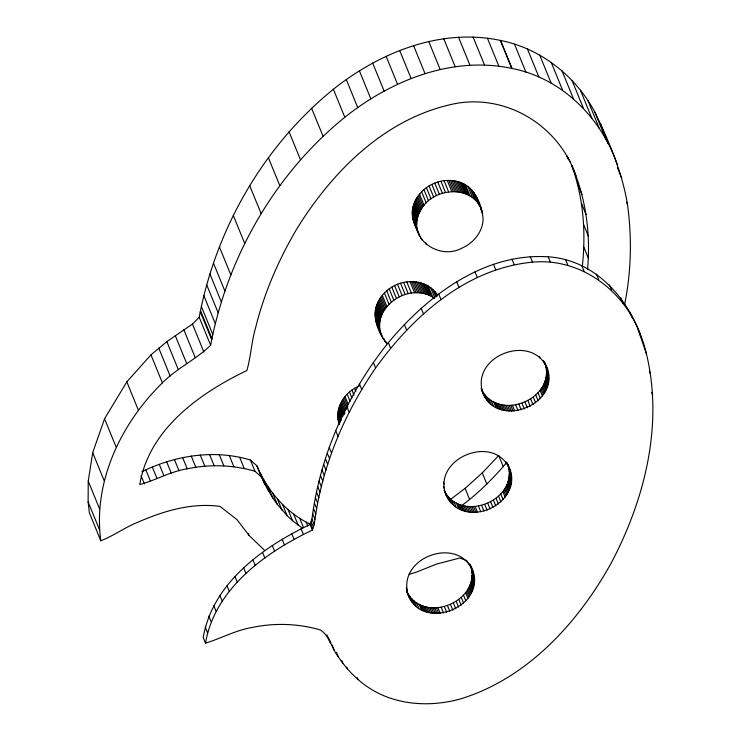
<?xml version="1.0" encoding="UTF-8"?>
<svg xmlns="http://www.w3.org/2000/svg" width="741" height="741" viewBox="0 0 741 741"><rect width="100%" height="100%" fill="white"/><g stroke="black" fill="none" stroke-linecap="round" stroke-linejoin="round"><path stroke-width="1.11" d="M264.889 550.637L249.18 535.548L237 519.663L219.975 506.399C191.391 502.518 163.428 511.077 137.474 522.386C124.812 527.49 113.364 535.938 100.804 540.782L89.365 512.781L88.123 501.944L88.235 481.131L92.708 452.64L104.564 418.785L126.822 381.847L150.951 354.856L166.864 341.61L192.456 324.076L199.199 317.222C215.909 228.904 263.444 146.042 333.376 89.253C379.587 52.509 440.552 27.797 500.101 40.366L500.86 40.523C540.902 48.656 575.525 76.045 594.708 111.845C608.945 141.318 622.107 171.801 627.451 204.303C632.073 237.842 631.332 272.179 624.422 305.348M100.804 540.782C92.82 481.909 120.968 423.426 162.39 382.847C176.849 368.194 196.115 359.496 210.639 345.223C227.348 256.905 274.883 174.033 344.815 117.254C391.026 80.5 451.991 55.788 511.54 68.357L512.3 68.524C561.734 78.231 601.201 117.708 617.281 164.567M339.295 424.473C333.645 408.847 344.667 391.702 359.329 385.968M386.154 341.74L386.987 343.778C379.411 334.293 373.584 321.557 375.548 309.21C377.428 299.91 383.773 291.945 391.832 287.128C406.124 278.097 428.307 279.894 437.579 295.205M382.18 336.998C368.833 307.876 410.292 280.394 434.43 298.28M419.415 235.786C415.127 226.329 409.736 215.612 413.534 205.035C415.432 199.033 419.165 193.697 423.926 189.613C433.661 181.304 447.74 178.062 459.957 182.249C475.129 187.343 481.983 204.655 483.095 219.401C482.595 232.081 473.425 243.113 462.06 248.059C438.227 261.267 404.901 236.666 420.573 210.463C431.753 188.112 470.146 183.814 481.094 208.453M582.352 266.139C586.02 232.081 583.454 196.949 571.376 164.687C585.964 197.421 590.753 233.971 587.548 269.52M407.152 592.059C424.195 625.997 484.151 599.802 469.924 564.234C494.145 605.962 417.063 636.612 406.392 589.577M444.387 490.848C461.217 524.341 520.377 499.304 507.492 463.903M509.456 468.618C493.015 432.309 430.178 459.67 446.675 496.442C465.719 532.668 528.416 500.638 507.548 463.949M481.622 389.636C498.452 423.13 557.612 398.093 544.728 362.692C567.625 403.539 492.441 433.652 481.242 388.08M311.961 519.089C320.019 454.613 347.798 393.165 388.33 342.638C427.538 295.594 483.845 252.727 548.21 256.803C599.988 260.239 635.222 306.533 646.411 353.809C663.64 424.973 644.587 500.184 610.908 563.595C577.86 622.875 528.009 677.774 461.587 698.587C429.02 708.053 391.276 705.247 363.72 684.119C353.763 676.589 345.269 667.252 338.341 656.878C331.505 648.319 329.949 636.149 320.362 629.943C298.28 623.552 274.679 622.69 252.199 627.479C235.823 630.128 221.077 638.492 205.507 643.123L203.219 637.529C212.695 582.741 263.083 546.932 310.127 524.452L311.961 519.089L314.249 524.693L312.415 530.056C265.371 552.536 214.983 588.335 205.507 643.123M314.249 524.693C321.177 468.414 343.546 414.58 375.585 368.036C412.811 316.212 466.404 268.325 532.52 262.166C580.462 257.572 625.006 290.796 640.428 335.303M461.689 505.612C478.436 493.154 493.386 478.315 506.816 462.375M450 499.795L465.107 488.365L482.289 472.888L498.712 455.52L503.287 466.719M141.818 471.758C175.182 455.4 214.362 449.102 250.402 460.031L256.886 465.811L264.889 484.355L272.781 497.998L277.236 504.269L287.11 515.643L292.538 520.71L302.597 528.342M575.952 175.886C558.445 123.96 502.833 91.365 449.092 104.963C382.31 120.7 330.968 173.237 296.141 230.006C278.357 260.434 264.185 293.121 255.701 327.383C251.514 341.508 250.893 356.449 246.892 370.519C199.57 393.147 148.932 429.345 139.753 484.568C155.712 480.307 170.55 471.378 187.232 468.812C209.573 464.051 233.026 464.885 254.978 471.239L261.462 477.009L264.889 484.355M409.143 574.256L415.506 572.469L436.736 564.021L459.828 558.01L466.172 560.446M500.61 40.477L512.05 68.478M500.351 40.422L511.79 68.422M260.313 473.156C271.215 494.951 288.508 514.134 310.877 524.406M546.701 367.406C531.769 333.839 473.703 354.68 482.011 389.942M473.166 572.487C460.717 535.539 399.158 555.593 407.531 592.374M416.183 226.996L413.765 222.05M330.884 642.669L328.189 637.686L330.477 643.29M326.892 634.907L327.763 636.76M568.143 157.74L569.986 161.714M376.53 323.261L383.523 339.406M594.708 111.845L606.147 139.845M617.41 167.67L621.653 178.035M587.946 100.628L599.386 128.619M626.599 202.237L627.451 204.303M580.416 90.189L591.855 118.189M572.071 80.5L583.51 108.501M562.021 70.83L573.46 98.822M551.221 62.346L562.66 90.346M539.689 55.066L551.128 83.066M527.435 48.999L538.874 76.99M566.865 155.943L568.115 159M577.369 183.249L581.944 194.448M630.332 312.869L632.619 318.463M646.411 353.809L638.14 329.708M620.754 297.882L623.042 303.477M581.481 203.293L586.057 214.492M649.366 371.009L650.515 373.816M514.486 44.145L525.925 72.146M609.445 284.915L611.733 290.509M583.658 224.662L588.234 235.86M651.543 392.332L652.682 395.129M596.459 274.142L598.747 279.746M583.843 247.151L588.419 258.35M581.861 265.75L584.149 271.354M487.421 38.199L498.86 66.199M565.679 259.896L567.967 265.5M473.091 37.05L484.531 65.051M458.522 37.217L469.961 65.217M548.21 256.803L550.498 262.397M443.739 38.708L455.178 66.709M530.232 256.571L532.52 262.166M428.752 41.515L440.191 69.515M511.929 259.072L514.217 264.676M543.94 361.154L547.655 370.055M543.199 360.635L543.959 362.506M546.024 367.203L548.312 372.806M475.314 194.772L482.039 211.046M478.112 202.552L479.362 205.609M480.603 208.666L482.687 213.751M473.832 192.428L478.408 203.627M546.395 370.046L548.683 375.65M413.589 45.636L425.028 73.628M472.1 190.242L476.676 201.441M546.441 372.964L548.729 378.558M539.42 356.365L540.18 358.227M470.127 188.233L474.703 199.431M546.312 374.446L548.599 380.04M546.173 375.928L548.46 381.522M467.914 186.408L472.489 197.606M545.876 377.419L548.164 383.023M545.58 378.92L547.868 384.523M465.468 184.796L470.044 195.994M545.107 380.429L547.395 386.033M464.144 184.101L468.72 195.3M544.644 381.939L546.932 387.543M462.819 183.407L467.395 194.605M544.014 383.412L546.302 389.016M461.384 182.823L465.959 194.022M543.385 384.894L545.672 390.488M459.957 182.249L464.533 193.447M493.45 264.204L495.738 269.798M542.616 386.293L544.904 391.887M458.429 181.804L463.005 193.003M541.847 387.691L544.135 393.286M456.901 181.36L461.476 192.558M540.949 389.006L543.236 394.601M455.298 181.054L459.874 192.252M540.05 390.322L542.338 395.926M453.696 180.748L458.271 191.947M399.695 50.527L411.135 78.518M452.084 180.6L456.66 191.799M538.022 392.786L540.309 398.389M450.472 180.443L455.048 191.641M448.861 180.443L453.436 191.641M535.78 395.064L538.068 400.668M447.258 180.434L451.834 191.632M533.335 397.148L535.623 402.752M444.054 180.702L448.629 191.9M530.713 399.029L533.001 404.632M440.895 181.249L445.471 192.447M527.944 400.696L530.232 406.29M474.981 271.808L477.269 277.412M437.792 182.054L442.368 193.253M386.135 56.335L397.574 84.335M525.036 402.131L527.323 407.726M434.772 183.101L439.348 194.299M522.016 403.326L524.304 408.921M431.864 184.398L436.44 195.596M518.895 404.271L521.182 409.866M429.067 185.917L433.642 197.115M515.708 404.957L517.996 410.551M426.418 187.658L430.993 198.857M372.704 63.124L384.144 91.124M512.466 405.373L514.754 410.968M423.926 189.613L428.502 200.811M510.827 405.438L513.115 411.033M509.197 405.503L511.485 411.107M421.62 191.752L426.195 202.951M507.557 405.42L509.845 411.023M456.669 281.784L458.957 287.378M419.517 194.086L424.093 205.285M505.908 405.346L508.196 410.94M418.572 195.337L423.148 206.535M504.278 405.114L506.566 410.709M417.637 196.587L422.213 207.795M502.639 404.882L504.927 410.477M416.812 197.93L421.388 209.129M501.036 404.493L503.324 410.097M415.997 199.264L420.573 210.463M499.434 404.114L501.722 409.708M415.312 200.672L419.888 211.87M497.933 403.586L500.221 409.189M414.627 202.089L419.202 213.288M496.424 403.067L498.712 408.671M414.08 203.562L418.656 214.76M359.422 70.877L370.861 98.877M495.025 402.419L497.313 408.022M413.534 205.035L418.109 216.233M493.617 401.77L495.905 407.374M413.163 206.517L417.739 217.715M412.783 207.999L417.359 219.197M491.024 400.242L493.311 405.836M412.57 209.462L417.146 220.661M425.491 242.446L426.325 244.484M412.357 210.926L416.933 222.124M488.652 398.491L490.94 404.086M412.311 212.371L416.887 223.569M412.255 213.816L416.831 225.014M486.522 396.537L488.81 402.131M421.536 238.426L422.37 240.464M412.459 216.641L417.035 227.839M484.633 394.397L486.92 399.992M412.969 219.392L420.758 238.194M482.993 392.091L485.281 397.685M481.289 388.914L483.91 395.231M438.681 293.982L440.969 299.577M506.696 462.365L510.41 471.267M508.789 468.414L511.077 474.018M505.955 461.847L506.724 463.718M436.597 293.64L437.431 295.678M509.15 471.257L511.438 476.861M434.865 291.454L436.94 296.548M509.206 474.166L511.494 479.77M432.883 289.444L435.801 296.567M509.076 475.648L511.364 481.252M508.937 477.139L511.225 482.734M346.306 79.593L357.746 107.593M430.669 287.619L434.828 297.799M508.641 478.63L510.929 484.234M508.345 480.131L510.632 485.735M428.233 286.007L432.809 297.206M507.872 481.641L510.16 487.245M426.909 285.313L431.484 296.511M507.4 483.151L509.688 488.754M425.575 284.618L430.15 295.816M506.77 484.623L509.058 490.227M424.148 284.035L428.724 295.233M506.149 486.096L508.437 491.7M422.713 283.46L427.288 294.659M505.381 487.504L507.668 493.098M421.194 283.016L425.769 294.214M504.612 488.903L506.9 494.497M419.665 282.571L424.241 293.769M503.713 490.218L506.001 495.812M418.063 282.265L422.639 293.464M502.815 491.533L505.103 497.137M416.461 281.96L421.036 293.158M414.849 281.812L419.425 293.01M500.786 493.997L503.074 499.601M413.237 281.654L417.813 292.852M333.376 89.253L344.815 117.254M411.625 281.654L416.201 292.852M498.536 496.275L500.823 501.879M421.184 308.275L423.472 313.878M410.014 281.645L414.59 292.843M496.09 498.36L498.378 503.963M406.818 281.913L411.394 293.112M482.289 472.888L486.865 484.086M493.478 500.24L495.766 505.844M403.65 282.46L408.226 293.658M490.699 501.907L492.987 507.502M400.557 283.266L405.132 294.464M487.791 503.343L490.079 508.937M397.537 284.312L402.113 295.511M484.771 504.538L487.059 510.132M394.62 285.609L399.195 296.808M481.659 505.482L483.947 511.077M391.832 287.128L396.407 298.327M404.345 324.539L406.633 330.143M478.473 506.168L480.761 511.762M389.173 288.87L393.749 300.068M475.231 506.585L477.519 512.179M386.691 290.824L391.267 302.022M311.563 108.158L323.002 136.149M473.592 506.649L475.879 512.244M465.107 488.365L469.683 499.564M471.952 506.714L474.24 512.318M384.384 292.964L388.96 304.162M470.313 506.631L472.601 512.235M382.282 295.298L386.858 306.496M468.673 506.557L470.961 512.151M381.337 296.548L385.913 307.747M467.034 506.325L469.322 511.92M380.392 297.799L384.968 308.997M465.404 506.094L467.691 511.688M379.577 299.142L384.153 310.34M463.801 505.705L466.089 511.309M378.762 300.476L383.338 311.674M462.199 505.325L464.487 510.92M378.067 301.883L382.643 313.082M460.689 504.797L462.977 510.401M377.382 303.301L381.958 314.499M459.188 504.278L461.476 509.882M376.845 304.773L381.42 315.972M457.781 503.63L460.068 509.234M376.298 306.246L380.874 317.444M456.382 502.982L458.67 508.585M375.919 307.728L380.494 318.926M375.548 309.21L380.124 320.408M453.788 501.453L456.076 507.048M375.335 310.674L379.911 321.872M388.33 342.638L390.618 348.242M375.122 312.137L379.698 323.335M451.417 499.703L453.705 505.297M375.066 313.582L379.642 324.78M375.02 315.027L379.596 326.225M443.331 482.141L444.1 484.012M449.278 497.748L451.565 503.343M383.884 338.618L385.125 341.675M375.224 317.852L379.8 329.05M447.388 495.609L449.676 501.203M375.733 320.603L380.309 331.801M443.489 486.494L444.257 488.356M445.758 493.302L448.046 498.897M444.054 490.125L446.675 496.442M469.84 564.512L470.98 567.319M471.545 569.634L473.832 575.238M468.71 563.067L469.479 564.929M471.906 572.478L474.194 578.073M466.95 560.844L467.71 562.706M471.961 575.387L474.249 580.99M471.822 576.868L474.11 582.472M471.693 578.351L473.981 583.954M288.999 131.648L300.438 159.639M471.396 579.851L473.684 585.446M471.091 581.352L473.379 586.946M470.628 582.861L472.915 588.456M470.155 584.371L472.443 589.966M469.525 585.844L471.813 591.438M468.896 587.317L471.183 592.911M468.136 588.715L470.424 594.31M467.367 590.114L469.655 595.708M373.297 362.442L375.585 368.036M466.469 591.429L468.757 597.033M465.57 592.744L467.858 598.348M463.542 595.208L465.83 600.812M461.291 597.487L463.579 603.091M458.855 599.58L461.143 605.175M456.234 601.451L458.522 607.055M453.455 603.118L455.743 608.713M268.307 157.555L279.746 185.546M450.556 604.554L452.844 610.149M359.413 383.81L361.701 389.414M447.527 605.749L449.815 611.344M444.415 606.694L446.703 612.288M354.587 388.349L355.837 391.405M441.228 607.379L443.516 612.974M351.938 390.09L354.022 395.185M437.987 607.796L440.274 613.391M349.456 392.045L351.947 398.149M436.356 607.861L438.644 613.455M434.717 607.926L437.005 613.529M347.149 394.184L350.058 401.307M433.077 607.842L435.365 613.446M431.438 607.768L433.726 613.363M345.037 396.518L348.372 404.66M344.102 397.769L347.844 406.929M429.799 607.537L432.086 613.131M346.844 406.624L349.131 412.228M343.157 399.019L346.908 408.18M428.159 607.305L430.447 612.9M342.342 400.353L346.084 409.523M426.557 606.916L428.844 612.52M341.527 401.696L345.269 410.857M424.964 606.536L427.251 612.131M340.832 403.104L345 413.283M423.454 606.008L425.742 611.612M340.147 404.512L344.306 414.701M421.953 605.49L424.241 611.093M249.671 185.593L261.11 213.584M339.61 405.994L343.352 415.155M420.545 604.841L422.833 610.445M339.063 407.467L342.805 416.627M419.137 604.193L421.425 609.797M338.683 408.949L342.018 417.09M338.313 410.421L341.638 418.572M416.544 602.665L418.832 608.259M338.1 411.885L341.425 420.036M337.887 413.358L340.795 420.48M414.182 600.914L416.47 606.508M337.831 414.803L340.332 420.907M337.785 416.238L340.276 422.351M412.042 598.96L414.33 604.554M337.989 419.073L339.656 423.139M410.153 596.82L412.441 602.414M338.498 421.814L339.332 423.852M406.253 587.706L407.022 589.577M408.523 594.514L410.81 600.117M406.439 590.41L409.44 597.663M335.747 430.743L338.035 436.347M329.254 447.481L331.542 453.084M233.295 215.464L244.734 243.465M327.281 453.122L329.569 458.716M325.41 458.744L327.698 464.338M323.65 464.348L325.938 469.951M322.002 469.933L324.289 475.537M320.464 475.5L322.752 481.104M319.038 481.048L321.325 486.642M317.704 486.559L319.992 492.163M219.401 246.892L230.84 274.892M316.49 492.052L318.778 497.656M315.379 497.517L317.667 503.111M314.369 502.944L316.657 508.548M213.445 263.083L224.884 291.083M313.462 508.345L315.749 513.948M312.665 513.708L314.953 519.311M209.888 273.92L221.327 301.92M311.081 521.673L313.369 527.277M310.377 523.748L312.665 529.343M310.127 524.452L312.415 530.056M306.116 522.081L307.784 526.147M206.693 284.766L218.132 312.767M299.753 518.348L303.495 527.509M301.041 528.731L303.328 534.335M293.695 514.152L298.271 525.35M203.84 295.603L215.279 323.604M357.245 677.635L358.014 679.497M287.962 509.512L292.538 520.71M282.534 504.445L287.11 515.643M201.339 306.422L212.778 334.423M346.769 667.122L347.529 668.993M291.722 533.622L294.01 539.226M200.505 310.599L211.945 338.6M277.43 498.952L282.006 510.151M200.265 311.822L211.704 339.823M341.629 660.333L342.777 663.13M272.66 493.071L277.236 504.269M336.433 652.219L338.341 656.878M199.199 317.222L210.639 345.223M268.205 486.8L272.781 497.998M331.959 644.661L334.247 650.265M264.092 480.159L268.668 491.357M256.886 465.811L261.462 477.009M250.402 460.031L254.978 471.239M282.089 539.216L284.377 544.82M192.456 324.076L203.895 352.068M239.704 457.382L244.28 468.581M272.308 545.496L274.596 551.091M183.759 329.569L195.198 357.57M229.33 455.632L233.906 466.83M175.209 335.432L186.649 363.423M262.546 552.406L264.833 558.01M219.28 454.705L223.856 465.904M248.328 533.474L249.18 535.548M166.864 341.61L178.303 369.611M252.968 559.937L255.256 565.54M209.583 454.529L214.158 465.728M158.759 348.094L170.198 376.095M200.227 455.002L204.803 466.2M243.752 568.041L246.04 573.636M150.951 354.856L162.39 382.847M191.252 456.058L195.828 467.256M235.045 576.683L237.333 582.287M182.656 457.614L187.232 468.812M227.033 585.844L229.321 591.448M174.45 459.577L179.026 470.776M166.66 461.865L171.236 473.064M219.873 595.486L222.161 601.081M126.822 381.847L138.261 409.847M159.287 464.403L163.863 475.602M213.741 605.564L216.029 611.168M152.34 467.108L156.916 478.315M208.786 616.058L211.074 621.662M145.847 469.896L150.423 481.094M205.183 626.932L207.471 632.536M141.059 475.741L144.384 483.882M104.564 418.785L116.004 446.777M92.708 452.64L104.148 480.64M88.235 481.131L99.674 509.123M88.123 501.944L99.563 529.935M600.673 123.83L608.194 143.819M476.519 197.254L477.899 201.654"/></g></svg>
